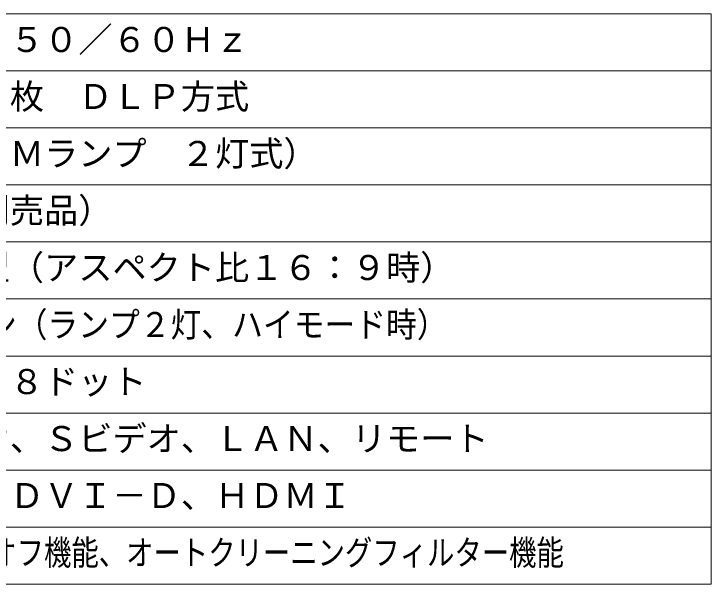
# Model space of a CAD drawing. Units: millimetres, scale not verified. Extents: x -62 to 62, y -57 to 57.
# Drawn here: x 1.4 to 62.5, y -56.5 to -6.5 of the extents above; entities that cross this region are included whole.
import ezdxf
from ezdxf.enums import TextEntityAlignment as Align

# ---------------------------------------------------------------- set-up
doc = ezdxf.new("R2010")
doc.units = ezdxf.units.MM
doc.header["$LTSCALE"] = 0.125
doc.layers.add('0-2_WAKU', color=1, linetype='Continuous', lineweight=18)
doc.layers.add('0-3_MOJI1', color=7, linetype='Continuous')
doc.styles.add('ＭＳ ゴシック', font='')
doc.styles.get('ＭＳ ゴシック').set_extended_font_data('MS Gothic')

msp = doc.modelspace()

# ---------------------------------------------------------------- linework, layer by layer
at = {"layer": '0-2_WAKU', "color": 4}
for p, q in [((62.5, -6.5011), (-62.5, -6.5011)), ((62.5, -56.5011), (62.5, -6.5011)), ((-62.5, -56.5011), (62.5, -56.5011))]:
    msp.add_line(p, q, dxfattribs=at)
at = {"layer": '0-2_WAKU'}
for p, q in [((-62.5, -11.5011), (62.5, -11.5011)), ((-62.5, -16.5011), (62.5, -16.5011)), ((-62.5, -21.5011), (62.5, -21.5011)), ((-62.5, -26.5011), (62.5, -26.5011)), ((-62.5, -31.5011), (62.5, -31.5011)), ((-62.5, -36.5011), (62.5, -36.5011)), ((-62.5, -41.5011), (62.5, -41.5011)), ((-62.5, -46.5011), (62.5, -46.5011)), ((-62.5, -51.5011), (62.5, -51.5011))]:
    msp.add_line(p, q, dxfattribs=at)

# ---------------------------------------------------------------- texts
at = {"layer": '0-3_MOJI1', "style": 'ＭＳ ゴシック'}
for s, p in [('ＡＣ１００Ｖ\u3000５０／６０Ｈｚ', (-20, -10.5011)), ('ＤＬＰチップ３枚\u3000ＤＬＰ方式', (-20, -15.5011)), ('３５５Ｗ（ＵＨＭランプ\u3000２灯式）\u3000', (-20, -20.5011)), ('オプション（別売品）', (-20, -25.5011)), ('７０～６００型（アスペクト比１６：９時）', (-20, -30.5011)), ('１３６６×７６８ドット', (-20, -40.5011)), ('ＲＧＢ、ビデオ、Ｓビデオ、ＬＡＮ、リモート', (-20, -45.5011)), ('シリアル制御、ＤＶＩ－Ｄ、ＨＤＭＩ', (-20, -50.5011))]:
    msp.add_text(s, height=2.199, dxfattribs=at).set_placement(p, align=Align.BOTTOM_LEFT)
for s, width, p in [('９６００ルーメン（ランプ２灯、ハイモード時）', 0.9, (-20, -35.5011)), ('ダイレクトパワーオフ機能、オートクリーニングフィルター機能', 0.8, (-20, -55.5011))]:
    msp.add_text(s, height=2.199, dxfattribs=dict(at, width=width)).set_placement(p, align=Align.BOTTOM_LEFT)

doc.saveas('drawing.dxf')
